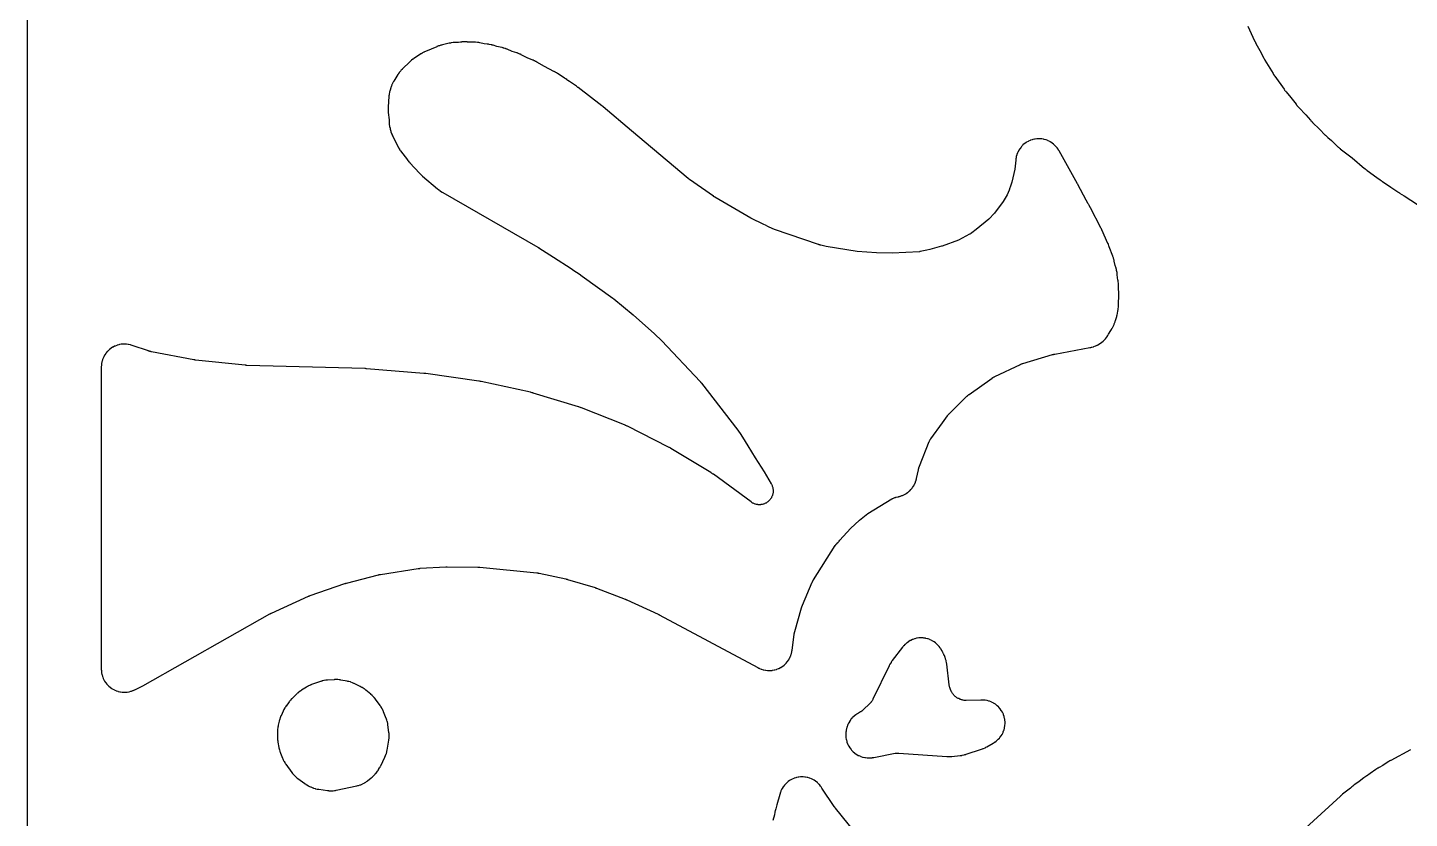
# Model space of a CAD drawing. Header units: millimetres. Extents: x 0 to 300, y 0 to 300.
# Drawn here: x -0.1 to 150, y 145.3 to 231.2 of the extents above; entities that cross this region are included whole.
import ezdxf

# ---------------------------------------------------------------- set-up
doc = ezdxf.new("R2010")
doc.units = ezdxf.units.MM
doc.layers.add('CUT', color=7, linetype='CONTINUOUS')

msp = doc.modelspace()

# ---------------------------------------------------------------- linework, layer by layer
at = {"layer": 'CUT'}
for points in [[(-0.0625, 1.4375), (-0.0625, 298.5625), (-0.0625, 299.4478), (-0.0589, 299.5212), (-0.0503, 299.5794), (-0.036, 299.6365), (-0.0162, 299.6918), (0.009, 299.745), (0.0392, 299.7954), (0.0743, 299.8427), (0.1137, 299.8863), (0.1573, 299.9257), (0.2046, 299.9608), (0.255, 299.991), (0.3082, 300.0162), (0.3635, 300.036), (0.4206, 300.0503), (0.4788, 300.0589), (0.5522, 300.0625), (1.4375, 300.0625), (2.5582, 300.0625), (140.0684, 300.0625), (193.3882, 300.0625)], [(132.467, 231.3681), (133.1859, 229.7903), (133.1917, 229.7781), (133.2298, 229.6991), (133.2358, 229.6871), (133.2859, 229.589), (133.2922, 229.5771), (133.3338, 229.4999), (133.3404, 229.4882), (133.772, 228.7299), (134.1449, 227.9726), (134.151, 227.9605), (134.1916, 227.8826), (134.198, 227.8707), (134.2511, 227.7739), (134.2578, 227.7622), (134.3019, 227.6861), (134.3088, 227.6745), (135.1945, 226.2223), (135.2025, 226.2097), (135.2551, 226.128), (135.2634, 226.1155), (135.2902, 226.0762), (135.3172, 226.0337), (135.3254, 226.0212), (135.3794, 225.9409), (135.3879, 225.9286), (136.3862, 224.5207), (136.3944, 224.5094), (136.4486, 224.4365), (136.4571, 224.4254), (136.5273, 224.3356), (136.536, 224.3247), (136.5936, 224.2545), (136.6025, 224.2438), (137.1397, 223.6188), (137.7021, 222.8749), (137.7128, 222.8611), (137.7839, 222.7726), (137.7951, 222.7591), (137.8875, 222.6507), (137.899, 222.6375), (137.9751, 222.5533), (137.987, 222.5405), (138.758, 221.7355), (139.2459, 221.1678), (139.2553, 221.1571), (139.317, 221.0887), (139.3266, 221.0783), (139.406, 220.9942), (139.4159, 220.9841), (139.4807, 220.9186), (139.4908, 220.9087), (140.2512, 220.1767), (140.8672, 219.5336), (140.8782, 219.5223), (140.951, 219.4503), (140.9623, 219.4393), (141.056, 219.3512), (141.0677, 219.3406), (141.1441, 219.2724), (141.156, 219.2621), (141.5268, 218.9486), (142.1957, 218.3047), (142.2071, 218.294), (142.2821, 218.2254), (142.2938, 218.215), (142.3902, 218.1315), (142.4021, 218.1214), (142.4806, 218.0569), (142.4928, 218.0471), (143.7806, 217.0432), (145.1422, 215.892), (145.153, 215.8832), (145.2232, 215.8265), (145.2341, 215.8179), (145.3239, 215.7488), (145.335, 215.7405), (145.4078, 215.6872), (145.4191, 215.6791), (146.4806, 214.9384), (146.8426, 214.6562), (146.8514, 214.6494), (146.9135, 214.6029), (146.9231, 214.5958), (147.0015, 214.5394), (147.0111, 214.5326), (147.074, 214.4892), (147.0844, 214.4822), (148.0007, 213.8776), (148.7305, 213.3683), (148.738, 213.3632), (148.7907, 213.3276), (148.7989, 213.3222), (148.8652, 213.279), (148.8733, 213.2738), (148.9263, 213.2404), (148.935, 213.235), (149.4177, 212.9427), (150.8811, 211.9771)], [(150.1386, 152.7079), (147.9792, 151.5702), (147.9675, 151.5639), (147.892, 151.522), (147.8805, 151.5154), (147.787, 151.4607), (147.7756, 151.4539), (147.7021, 151.4087), (147.6908, 151.4016), (147.1196, 151.0327), (146.7115, 150.8066), (146.6965, 150.798), (146.6, 150.7409), (146.5852, 150.7319), (146.4662, 150.6566), (146.4517, 150.6472), (146.3586, 150.5846), (146.3444, 150.5747), (145.7288, 150.1344), (145.3277, 149.8753), (145.3171, 149.8683), (145.2481, 149.8216), (145.2376, 149.8143), (145.1523, 149.7539), (145.1419, 149.7464), (145.075, 149.6969), (145.0648, 149.6891), (144.5598, 149.2981), (144.0777, 148.9532), (144.0641, 148.9432), (143.9769, 148.877), (143.9636, 148.8667), (143.8565, 148.7806), (143.8435, 148.7698), (143.7601, 148.6989), (143.7475, 148.6878), (143.6003, 148.5552), (142.7543, 147.9002), (142.7446, 147.8925), (142.682, 147.8419), (142.6724, 147.834), (142.5951, 147.7688), (142.5857, 147.7608), (142.5252, 147.7076), (142.516, 147.6994), (137.4992, 143.1052)], [(89.8224, 143.7265), (87.6666, 146.3883), (87.6601, 146.3965), (87.6449, 146.4157), (87.6385, 146.4239), (87.6308, 146.4339), (87.6245, 146.4422), (87.6098, 146.4616), (87.6036, 146.4699), (87.6031, 146.4707), (87.6007, 146.474), (87.5866, 146.4936), (87.5806, 146.5021), (87.5734, 146.5124), (87.5675, 146.5209), (87.5539, 146.5409), (87.5481, 146.5494), (86.209, 148.5588), (86.17, 148.6175), (86.1615, 148.6298), (86.1056, 148.7093), (86.0968, 148.7215), (86.0621, 148.7684), (86.0437, 148.792), (85.922, 148.9401), (85.8818, 148.9844), (85.7478, 149.1179), (85.7034, 149.1579), (85.5568, 149.2774), (85.5086, 149.3128), (85.3509, 149.4171), (85.2994, 149.4475), (85.132, 149.5356), (85.0778, 149.5608), (84.9025, 149.6317), (84.846, 149.6513), (84.6645, 149.7045), (84.6064, 149.7184), (84.4205, 149.7532), (84.3612, 149.7613), (84.1728, 149.7774), (84.1131, 149.7795), (83.924, 149.7768), (83.8643, 149.773), (83.6764, 149.7515), (83.6174, 149.7417), (83.4326, 149.7016), (83.3749, 149.686), (83.195, 149.6277), (83.1391, 149.6064), (82.9659, 149.5305), (82.9124, 149.5037), (82.7477, 149.4109), (82.6971, 149.379), (82.5424, 149.2703), (82.4953, 149.2335), (82.3522, 149.1099), (82.3089, 149.0686), (82.1788, 148.9313), (82.1399, 148.8859), (82.0241, 148.7364), (81.9899, 148.6873), (81.8896, 148.527), (81.8604, 148.4748), (81.7766, 148.3053), (81.7528, 148.2505), (81.6853, 148.071), (81.6755, 148.0428), (81.6577, 147.9871), (81.6533, 147.9728), (81.626, 147.8795), (81.6219, 147.8651), (81.3212, 146.7342), (81.1899, 146.3148), (81.1857, 146.3006), (81.1593, 146.2084), (81.1554, 146.1942), (81.1252, 146.0777), (81.1217, 146.0633), (81.0998, 145.9699), (81.0967, 145.9555), (81.0345, 145.6562), (80.873, 145.0492)]]:
    msp.add_lwpolyline(points, dxfattribs=at)
for points in [[(7.9452, 161.3355), (7.9629, 161.152), (7.9711, 161.095), (8.0058, 160.9165), (8.0194, 160.8606), (8.071, 160.6862), (8.09, 160.6319), (8.1581, 160.4633), (8.1821, 160.411), (8.266, 160.2496), (8.295, 160.1999), (8.394, 160.0474), (8.4276, 160.0007), (8.5407, 159.8583), (8.5786, 159.815), (8.7049, 159.6841), (8.7467, 159.6446), (8.8849, 159.5264), (8.9304, 159.4912), (9.0793, 159.3867), (9.1279, 159.356), (9.2861, 159.2663), (9.3375, 159.2403), (9.5036, 159.1662), (9.5571, 159.1453), (9.7296, 159.0874), (9.7849, 159.0717), (9.9621, 159.0306), (10.0187, 159.0203), (10.199, 158.9963), (10.2563, 158.9915), (10.438, 158.9849), (10.4956, 158.9856), (10.6771, 158.9964), (10.7343, 159.0026), (10.914, 159.0308), (10.9703, 159.0424), (11.1465, 159.0877), (11.2014, 159.1047), (11.3748, 159.1675), (11.4016, 159.1779), (11.4535, 159.1995), (11.4667, 159.2052), (11.5521, 159.2433), (11.5651, 159.2493), (12.2136, 159.5573), (12.2228, 159.5617), (12.2861, 159.5931), (12.2958, 159.598), (12.374, 159.6386), (12.3835, 159.6436), (12.4447, 159.6767), (12.4547, 159.6823), (26.2396, 167.4887), (26.248, 167.4935), (26.2679, 167.5045), (26.2765, 167.5091), (26.2869, 167.5148), (26.2955, 167.5193), (26.3156, 167.5299), (26.3243, 167.5343), (26.3343, 167.5395), (26.343, 167.5438), (26.3634, 167.5539), (26.3721, 167.5582), (26.3828, 167.5634), (26.3916, 167.5676), (26.4122, 167.5773), (26.421, 167.5814), (30.4272, 169.4126), (30.437, 169.417), (30.4601, 169.4273), (30.4701, 169.4316), (30.4822, 169.4368), (30.4922, 169.441), (30.5156, 169.4507), (30.5256, 169.4547), (30.5372, 169.4594), (30.5472, 169.4633), (30.5708, 169.4724), (30.5809, 169.4763), (30.5933, 169.4809), (30.6035, 169.4846), (30.6273, 169.4932), (30.6375, 169.4967), (34.39, 170.7924), (34.3968, 170.7948), (34.4127, 170.8001), (34.4195, 170.8024), (34.4358, 170.8077), (34.4442, 170.8104), (34.4639, 170.8167), (34.4723, 170.8193), (34.482, 170.8223), (34.4905, 170.8248), (34.5103, 170.8307), (34.5189, 170.8331), (34.5232, 170.8344), (34.5333, 170.8372), (34.5569, 170.8436), (34.567, 170.8463), (38.039, 171.7474), (38.05, 171.7502), (38.0757, 171.7565), (38.0867, 171.7592), (38.1, 171.7623), (38.111, 171.7647), (38.1366, 171.7704), (38.1476, 171.7727), (38.1603, 171.7754), (38.1714, 171.7776), (38.1972, 171.7826), (38.2083, 171.7846), (38.2219, 171.7871), (38.233, 171.789), (38.2589, 171.7934), (38.2701, 171.7952), (42.3438, 172.4259), (42.3546, 172.4275), (42.3799, 172.4311), (42.3908, 172.4326), (42.404, 172.4343), (42.4149, 172.4356), (42.4403, 172.4386), (42.4512, 172.4398), (42.4637, 172.4411), (42.4746, 172.4422), (42.5001, 172.4446), (42.511, 172.4455), (42.5243, 172.4466), (42.5353, 172.4474), (42.5608, 172.4492), (42.5717, 172.4499), (45.3615, 172.6069), (45.3673, 172.6072), (45.381, 172.6078), (45.3869, 172.6081), (45.401, 172.6087), (45.4082, 172.609), (45.425, 172.6096), (45.4322, 172.6098), (45.4406, 172.6101), (45.4478, 172.6102), (45.4647, 172.6105), (45.472, 172.6106), (45.4757, 172.6107), (45.4842, 172.6107), (45.5042, 172.6108), (45.5128, 172.6107), (48.8301, 172.5841), (48.8403, 172.584), (48.8642, 172.5835), (48.8745, 172.5833), (48.8868, 172.5829), (48.897, 172.5825), (48.9207, 172.5815), (48.9309, 172.581), (48.9427, 172.5804), (48.9529, 172.5798), (48.9766, 172.5783), (48.9868, 172.5775), (48.9992, 172.5766), (49.0094, 172.5758), (49.0331, 172.5737), (49.0433, 172.5727), (55.2381, 171.9587), (55.2508, 171.9574), (55.2806, 171.954), (55.2934, 171.9525), (55.3089, 171.9505), (55.3216, 171.9487), (55.3513, 171.9445), (55.364, 171.9426), (55.3786, 171.9403), (55.3912, 171.9382), (55.4207, 171.9332), (55.4334, 171.9309), (55.4488, 171.928), (55.4614, 171.9256), (55.4908, 171.9197), (55.5033, 171.917), (58.3979, 171.2912), (58.405, 171.2897), (58.4216, 171.2859), (58.4287, 171.2843), (58.4457, 171.2804), (58.4544, 171.2783), (58.4746, 171.2733), (58.4833, 171.2712), (58.4933, 171.2686), (58.502, 171.2664), (58.5223, 171.261), (58.5309, 171.2587), (58.5354, 171.2575), (58.5456, 171.2546), (58.5693, 171.2477), (58.5795, 171.2447), (61.5567, 170.3483), (61.563, 170.3463), (61.5778, 170.3418), (61.5841, 170.3398), (61.599, 170.3351), (61.6067, 170.3326), (61.6246, 170.3267), (61.6323, 170.3242), (61.6411, 170.3212), (61.6488, 170.3186), (61.6667, 170.3124), (61.6744, 170.3097), (61.6783, 170.3083), (61.6873, 170.305), (61.7083, 170.2972), (61.7172, 170.2939), (64.8488, 169.099), (64.8546, 169.0967), (64.8681, 169.0915), (64.8738, 169.0892), (64.8874, 169.0838), (64.8945, 169.081), (64.9109, 169.0743), (64.9179, 169.0714), (64.9259, 169.0681), (64.9329, 169.0651), (64.9492, 169.0582), (64.9562, 169.0551), (64.9598, 169.0536), (64.968, 169.05), (64.9871, 169.0414), (64.9953, 169.0376), (68.416, 167.4607), (68.421, 167.4583), (68.4327, 167.4529), (68.4376, 167.4505), (68.4494, 167.4449), (68.4555, 167.442), (68.4697, 167.4351), (68.4757, 167.4322), (68.4827, 167.4287), (68.4888, 167.4257), (68.5029, 167.4186), (68.5081, 167.4159), (68.5194, 167.4101), (68.5356, 167.4016), (68.5427, 167.3978), (79.239, 161.6642), (79.2518, 161.6576), (79.3357, 161.6151), (79.3487, 161.6088), (79.3998, 161.5845), (79.4262, 161.5727), (79.5974, 161.5012), (79.6519, 161.4815), (79.8267, 161.4276), (79.8828, 161.4132), (80.0621, 161.3764), (80.1193, 161.3675), (80.3012, 161.3481), (80.359, 161.3448), (80.542, 161.3431), (80.5999, 161.3453), (80.7822, 161.3612), (80.8395, 161.369), (81.0195, 161.4024), (81.0758, 161.4157), (81.2517, 161.4663), (81.3065, 161.4849), (81.4766, 161.5522), (81.5294, 161.5761), (81.6923, 161.6594), (81.7425, 161.6882), (81.8966, 161.7869), (81.9438, 161.8205), (82.0877, 161.9335), (82.1314, 161.9714), (82.2637, 162.0979), (82.3036, 162.1398), (82.4231, 162.2784), (82.4588, 162.324), (82.5644, 162.4734), (82.5955, 162.5223), (82.6862, 162.6812), (82.7125, 162.7328), (82.7875, 162.8997), (82.8086, 162.9536), (82.8672, 163.127), (82.883, 163.1826), (82.9252, 163.3633), (82.9311, 163.3917), (82.9412, 163.4473), (82.9437, 163.4615), (82.9584, 163.5545), (82.9605, 163.5688), (83.1841, 165.244), (83.1864, 165.26), (83.192, 165.2974), (83.1946, 165.3134), (83.1979, 165.3329), (83.2008, 165.3488), (83.2078, 165.386), (83.211, 165.4019), (83.2148, 165.4201), (83.2182, 165.4359), (83.2265, 165.4728), (83.2303, 165.4886), (83.235, 165.5078), (83.239, 165.5235), (83.2487, 165.56), (83.253, 165.5756), (83.9848, 168.1518), (83.9887, 168.1653), (83.9982, 168.1967), (84.0023, 168.2102), (84.0075, 168.2265), (84.0119, 168.2399), (84.0223, 168.271), (84.0269, 168.2843), (84.0323, 168.2995), (84.0371, 168.3127), (84.0485, 168.3435), (84.0535, 168.3567), (84.0597, 168.3726), (84.0649, 168.3857), (84.0772, 168.4161), (84.0826, 168.4291), (85.147, 170.9341), (85.1507, 170.9425), (85.1564, 170.9556), (85.1661, 170.9771), (85.1796, 171.0058), (85.1919, 171.0311), (85.202, 171.051), (85.2078, 171.0623), (85.21, 171.0665), (85.2233, 171.0908), (85.2535, 171.1443), (85.2723, 171.176), (85.2788, 171.1865), (85.2837, 171.1943), (87.6441, 174.9133), (87.6494, 174.9215), (87.6576, 174.9342), (87.6716, 174.9549), (87.6906, 174.9826), (87.708, 175.0068), (87.722, 175.0258), (87.7302, 175.0366), (87.7332, 175.0406), (87.7348, 175.0426), (87.7591, 175.0635), (87.8028, 175.1049), (87.9359, 175.2445), (87.9561, 175.2668), (87.9944, 175.3113), (88.0041, 175.3228), (88.0661, 175.3984), (88.0755, 175.4102), (88.1632, 175.5228), (89.2967, 176.7666), (90.2896, 177.694), (91.189, 178.4219), (93.7897, 179.9869), (93.8, 179.9929), (93.8139, 180.001), (93.8556, 180.024), (93.9054, 180.0496), (93.9805, 180.084), (94.0546, 180.1139), (94.1333, 180.1415), (94.1886, 180.1581), (94.2354, 180.1707), (94.2507, 180.1745), (94.2623, 180.1772), (94.5205, 180.236), (94.5343, 180.2393), (94.6237, 180.2619), (94.6374, 180.2656), (94.6908, 180.2804), (94.7179, 180.2886), (94.8906, 180.3456), (94.9436, 180.3659), (95.1078, 180.4379), (95.1586, 180.4631), (95.3153, 180.5502), (95.3635, 180.5801), (95.5113, 180.6817), (95.5565, 180.716), (95.694, 180.8311), (95.7357, 180.8695), (95.8618, 180.9971), (95.8997, 181.0393), (96.0131, 181.1781), (96.0469, 181.2237), (96.1467, 181.3727), (96.176, 181.4213), (96.2613, 181.579), (96.2859, 181.6301), (96.3559, 181.7952), (96.3756, 181.8484), (96.4305, 182.0217), (96.4384, 182.049), (96.4526, 182.1025), (96.4561, 182.1163), (96.4776, 182.2059), (96.4807, 182.2197), (96.4816, 182.2239), (96.6834, 183.1612), (96.6834, 183.1613), (96.7058, 183.2652), (96.7079, 183.2744), (96.7111, 183.2886), (96.7167, 183.312), (96.7247, 183.3433), (96.7322, 183.3709), (96.7385, 183.3928), (96.7422, 183.4053), (96.7436, 183.4099), (96.7522, 183.4367), (96.7723, 183.4961), (96.7851, 183.5314), (96.7897, 183.5432), (96.7931, 183.5519), (97.8543, 186.2166), (97.8578, 186.2252), (97.8633, 186.2386), (97.8727, 186.2606), (97.8856, 186.2899), (97.8975, 186.3158), (97.8993, 186.3194), (97.9222, 186.3639), (97.9437, 186.4031), (97.9686, 186.4449), (97.9934, 186.4833), (98.0147, 186.5148), (98.0218, 186.5248), (98.0272, 186.5324), (99.28, 188.2659), (99.837, 189.0336), (99.8425, 189.041), (99.851, 189.0525), (99.8654, 189.0714), (99.885, 189.0964), (99.9027, 189.1183), (99.9171, 189.1355), (99.9238, 189.1435), (99.9336, 189.1546), (99.9758, 189.2007), (100.0016, 189.2279), (100.0106, 189.2369), (100.0172, 189.2435), (101.955, 191.1542), (101.9602, 191.1593), (101.9724, 191.1711), (101.9746, 191.1732), (101.9988, 191.1956), (102.0479, 191.2396), (102.065, 191.2545), (102.0895, 191.2742), (102.1554, 191.3253), (102.1841, 191.3466), (104.6868, 193.1307), (104.6951, 193.1365), (104.708, 193.1455), (104.7293, 193.1599), (104.7579, 193.1786), (104.7838, 193.1949), (104.8046, 193.2075), (104.8165, 193.2146), (104.821, 193.2172), (104.8472, 193.232), (104.906, 193.2639), (104.9301, 193.2762), (104.9554, 193.2887), (104.9697, 193.2957), (107.7661, 194.6154), (107.7725, 194.6184), (107.7873, 194.6252), (107.79, 194.6265), (107.8191, 194.6392), (107.8777, 194.6636), (107.8979, 194.6717), (107.9264, 194.6819), (108.0024, 194.7076), (108.0352, 194.718), (111.2551, 195.6714), (111.2664, 195.6746), (111.293, 195.6821), (111.3045, 195.6853), (111.3182, 195.6889), (111.3296, 195.6919), (111.3562, 195.6987), (111.3676, 195.7015), (111.3808, 195.7046), (111.3923, 195.7073), (111.4191, 195.7134), (111.4306, 195.7159), (111.4447, 195.7189), (111.4563, 195.7213), (111.4832, 195.7266), (111.4948, 195.7288), (115.2948, 196.4321), (115.3096, 196.435), (115.4054, 196.4552), (115.4201, 196.4585), (115.4773, 196.4721), (115.5065, 196.4798), (115.6919, 196.5338), (115.7488, 196.5535), (115.9278, 196.6259), (115.9555, 196.6378), (116.0088, 196.6626), (116.0224, 196.6691), (116.0906, 196.7028), (116.1132, 196.7123), (116.1687, 196.7391), (116.3395, 196.8327), (116.3919, 196.865), (116.5522, 196.9756), (116.6011, 197.0131), (116.7492, 197.1395), (116.7939, 197.1819), (116.9302, 197.3248), (116.9508, 197.3476), (116.99, 197.3933), (116.9999, 197.4051), (117.0632, 197.4826), (117.0728, 197.4947), (117.0758, 197.4985), (117.0822, 197.5069), (117.1262, 197.5659), (117.1327, 197.5748), (117.1609, 197.614), (117.1741, 197.6332), (117.2541, 197.7541), (117.2661, 197.773), (117.2862, 197.8062), (117.2916, 197.8153), (117.3284, 197.8781), (117.3343, 197.8884), (117.5703, 198.3107), (117.6433, 198.4197), (117.6509, 198.4313), (117.699, 198.5067), (117.7062, 198.5184), (117.7341, 198.5644), (117.7478, 198.5882), (117.8322, 198.7432), (117.8563, 198.7927), (117.9261, 198.9547), (117.9304, 198.9653), (117.9374, 198.9793), (117.9496, 199.0054), (118.0238, 199.1746), (118.0444, 199.2285), (118.102, 199.404), (118.1104, 199.4316), (118.1254, 199.4859), (118.129, 199.4998), (118.1518, 199.5908), (118.1551, 199.6048), (118.1763, 199.6991), (118.2179, 199.8268), (118.2216, 199.8385), (118.2449, 199.9152), (118.2484, 199.927), (118.2614, 199.9734), (118.2676, 199.9973), (118.3041, 200.151), (118.3135, 200.1994), (118.3372, 200.3557), (118.3404, 200.3801), (118.3457, 200.428), (118.3469, 200.4403), (118.3507, 200.4819), (118.3624, 200.5419), (118.3654, 200.5583), (118.3761, 200.6224), (118.3807, 200.6555), (118.4044, 200.8708), (118.4072, 200.904), (118.4107, 200.969), (118.4114, 200.9857), (118.4143, 201.094), (118.4145, 201.1107), (118.4141, 201.391), (118.4511, 201.9292), (118.4518, 201.94), (118.4556, 202.0152), (118.4561, 202.0264), (118.4576, 202.0757), (118.4579, 202.0995), (118.4568, 202.2478), (118.4562, 202.2706), (118.4544, 202.3103), (118.4538, 202.3211), (118.4491, 202.3953), (118.4482, 202.4074), (118.4123, 202.8341), (118.4118, 203.2097), (118.4116, 203.2241), (118.4093, 203.3177), (118.4087, 203.3321), (118.4059, 203.3883), (118.4038, 203.417), (118.3857, 203.6032), (118.3822, 203.6318), (118.374, 203.6875), (118.3718, 203.7017), (118.356, 203.794), (118.3534, 203.8081), (118.3131, 204.014), (118.2831, 204.3709), (118.2815, 204.3875), (118.2694, 204.4949), (118.2673, 204.5114), (118.2583, 204.5757), (118.2528, 204.6085), (118.211, 204.8205), (118.2036, 204.853), (118.1875, 204.9158), (118.1832, 204.9319), (118.1535, 205.0359), (118.1487, 205.0518), (118.0466, 205.3754), (117.9561, 205.8376), (117.9535, 205.8503), (117.9355, 205.9328), (117.9326, 205.9455), (117.9207, 205.9948), (117.914, 206.0199), (117.8674, 206.1822), (117.8597, 206.207), (117.8435, 206.2552), (117.8393, 206.2674), (117.8107, 206.3469), (117.8062, 206.3591), (117.4071, 207.3984), (117.378, 207.4824), (117.3722, 207.4984), (117.323, 207.6282), (117.3167, 207.644), (117.2746, 207.7462), (117.2679, 207.7619), (116.6161, 209.2246), (116.6121, 209.2335), (116.5834, 209.295), (116.579, 209.3045), (116.5419, 209.3805), (116.5374, 209.3897), (116.5071, 209.4493), (116.502, 209.4591), (115.3536, 211.6211), (115.2194, 211.8933), (115.216, 211.8999), (115.1927, 211.9458), (115.189, 211.9528), (115.1592, 212.0097), (115.1555, 212.0165), (115.1313, 212.0611), (115.1273, 212.0684), (114.912, 212.4526), (114.0094, 214.1519), (114.0078, 214.1548), (113.997, 214.175), (113.9953, 214.1781), (113.9817, 214.2031), (113.98, 214.2061), (113.9691, 214.2258), (113.9673, 214.2291), (111.9589, 217.8066), (111.9515, 217.8194), (111.9023, 217.9021), (111.8946, 217.9148), (111.8638, 217.9638), (111.8474, 217.9884), (111.7387, 218.144), (111.7024, 218.1908), (111.5805, 218.3329), (111.5397, 218.3759), (111.4044, 218.5053), (111.3596, 218.544), (111.2122, 218.6595), (111.1639, 218.6936), (111.0058, 218.7939), (110.9543, 218.8232), (110.7871, 218.9074), (110.7329, 218.9314), (110.5583, 218.9988), (110.502, 219.0173), (110.3215, 219.0672), (110.2637, 219.0801), (110.0792, 219.1119), (110.0204, 219.119), (109.8337, 219.1324), (109.7745, 219.1338), (109.5873, 219.1287), (109.5283, 219.1242), (109.3425, 219.1007), (109.2842, 219.0904), (109.1017, 219.0488), (109.0447, 219.0328), (108.8672, 218.9733), (108.812, 218.9517), (108.6412, 218.8751), (108.5884, 218.8482), (108.426, 218.7551), (108.3762, 218.7231), (108.2237, 218.6144), (108.1772, 218.5777), (108.0363, 218.4545), (107.9936, 218.4134), (107.8655, 218.2769), (107.8271, 218.2318), (107.7131, 218.0833), (107.6793, 218.0346), (107.5805, 217.8756), (107.5517, 217.8239), (107.469, 217.6559), (107.4455, 217.6016), (107.3797, 217.4263), (107.3616, 217.3699), (107.3135, 217.1889), (107.3011, 217.131), (107.2841, 217.027), (107.2781, 216.9988), (107.2728, 216.9703), (107.2637, 216.9143), (107.2615, 216.8999), (107.2486, 216.8064), (107.2468, 216.792), (107.1376, 215.8288), (106.8163, 214.4222), (106.6766, 213.9741), (106.6432, 213.8668), (106.6182, 213.7868), (106.5409, 213.5387), (106.303, 213.0286), (105.8817, 212.3259), (104.9603, 211.0629), (104.3351, 210.3756), (102.9525, 209.2554), (102.471, 208.9004), (102.4653, 208.8962), (102.4519, 208.8866), (102.4494, 208.8848), (102.4231, 208.8665), (102.3697, 208.8309), (102.3512, 208.819), (102.3249, 208.8033), (102.2546, 208.763), (102.224, 208.7464), (101.0235, 208.1207), (99.252, 207.4704), (99.1988, 207.456), (98.1684, 207.176), (97.9268, 207.1103), (97.6127, 207.025), (96.8881, 206.8733), (96.8725, 206.8701), (96.8361, 206.8632), (96.8204, 206.8603), (96.8013, 206.857), (96.7857, 206.8545), (93.8185, 206.7074), (92.1426, 206.7338), (90.0305, 206.8888), (86.6777, 207.4408), (86.0985, 207.5645), (86.0855, 207.5673), (86.0554, 207.5742), (86.0425, 207.5773), (86.0267, 207.5811), (86.0139, 207.5844), (85.9839, 207.5922), (85.9711, 207.5956), (85.9564, 207.5997), (85.9436, 207.6033), (85.9139, 207.612), (85.9012, 207.6158), (85.8857, 207.6206), (85.8731, 207.6246), (85.8436, 207.6341), (85.831, 207.6383), (81.059, 209.2638), (80.4688, 209.5308), (80.3425, 209.5928), (80.0554, 209.7338), (79.8885, 209.8157), (78.4741, 210.5101), (74.5797, 212.776), (74.5713, 212.7809), (74.5518, 212.7925), (74.5435, 212.7976), (74.5333, 212.8037), (74.5251, 212.8089), (74.5058, 212.8209), (74.4976, 212.8261), (74.4882, 212.8322), (74.48, 212.8374), (74.4611, 212.8499), (74.453, 212.8553), (74.4431, 212.8619), (74.4351, 212.8674), (74.4164, 212.8802), (74.4084, 212.8858), (71.8332, 214.6987), (71.8251, 214.7044), (71.8065, 214.7178), (71.7986, 214.7236), (71.7889, 214.7308), (71.781, 214.7366), (71.7627, 214.7504), (71.7549, 214.7564), (71.7459, 214.7633), (71.7382, 214.7694), (71.7202, 214.7836), (71.7125, 214.7897), (71.7031, 214.7973), (71.6955, 214.8035), (71.6778, 214.8181), (71.6703, 214.8244), (65.5321, 220.0029), (62.4526, 222.601), (62.4316, 222.6187), (62.4266, 222.6229), (62.3917, 222.6517), (62.3863, 222.6561), (62.3424, 222.6915), (62.337, 222.6957), (62.302, 222.7233), (62.2963, 222.7278), (59.7154, 224.7092), (59.7088, 224.7142), (59.6624, 224.7488), (59.6552, 224.7541), (59.5968, 224.7963), (59.5897, 224.8014), (59.5431, 224.8341), (59.5354, 224.8394), (58.7843, 225.3487), (58.6194, 225.4719), (58.6054, 225.482), (58.5135, 225.5466), (58.4993, 225.5563), (58.3817, 225.6339), (58.3672, 225.6433), (58.2718, 225.7024), (58.257, 225.7113), (58.206, 225.7409), (57.4991, 226.2203), (57.4835, 226.2305), (57.381, 226.2955), (57.3651, 226.3052), (57.234, 226.3827), (57.2178, 226.3919), (57.1114, 226.4504), (57.0949, 226.4591), (56.0723, 226.9803), (55.25, 227.458), (55.2334, 227.4673), (55.1246, 227.526), (55.1077, 227.5347), (54.9688, 227.604), (54.9517, 227.6122), (54.8393, 227.6639), (54.8219, 227.6716), (54.2068, 227.9312), (53.5491, 228.2664), (53.5382, 228.2718), (53.467, 228.3063), (53.456, 228.3115), (53.4127, 228.3314), (53.3904, 228.3411), (53.244, 228.4013), (53.2213, 228.4101), (53.1766, 228.4264), (53.1651, 228.4305), (53.0902, 228.4561), (53.0786, 228.4599), (52.5675, 228.6231), (52.0053, 228.8604), (51.9924, 228.8656), (51.9086, 228.8987), (51.8956, 228.9037), (51.8447, 228.9224), (51.8185, 228.9314), (51.6467, 228.9859), (51.62, 228.9936), (51.5677, 229.0076), (51.5542, 229.011), (51.4666, 229.0322), (51.4531, 229.0354), (50.8959, 229.1567), (50.4868, 229.2873), (50.4721, 229.2917), (50.3766, 229.3196), (50.3619, 229.3236), (50.3041, 229.3389), (50.2743, 229.3459), (50.0797, 229.3868), (50.0496, 229.3923), (49.9906, 229.4016), (49.9754, 229.4038), (49.8768, 229.4167), (49.8616, 229.4185), (49.5356, 229.4528), (49.0611, 229.5562), (49.0439, 229.5596), (48.9317, 229.5807), (48.9144, 229.5836), (48.8467, 229.5943), (48.8118, 229.5987), (48.5847, 229.6209), (48.5497, 229.6232), (48.4812, 229.6259), (48.4637, 229.6263), (48.3495, 229.6274), (48.332, 229.6273), (47.9506, 229.6197), (47.7023, 229.6459), (47.6894, 229.6471), (47.6055, 229.6541), (47.5926, 229.655), (47.5421, 229.6582), (47.5162, 229.6592), (47.3502, 229.6623), (47.2984, 229.661), (47.1328, 229.6498), (47.107, 229.6474), (47.0567, 229.6418), (47.0438, 229.6403), (46.9604, 229.6291), (46.9476, 229.6273), (46.7447, 229.5958), (46.3648, 229.5882), (46.3495, 229.5877), (46.2505, 229.5832), (46.2352, 229.5824), (46.1758, 229.5781), (46.1454, 229.5752), (45.9487, 229.5512), (45.9185, 229.5467), (45.8599, 229.5365), (45.8449, 229.5337), (45.7476, 229.5142), (45.7327, 229.511), (44.9975, 229.3441), (44.9849, 229.341), (44.903, 229.3206), (44.8904, 229.3173), (44.8414, 229.3039), (44.8165, 229.2965), (44.6558, 229.245), (44.6312, 229.2366), (44.5836, 229.219), (44.5714, 229.2144), (44.4929, 229.1835), (44.4808, 229.1786), (44.3968, 229.1434), (44.3915, 229.1414), (44.3746, 229.1346), (43.1458, 228.6197), (43.1335, 228.6144), (43.0535, 228.5787), (43.0413, 228.5731), (42.9937, 228.5506), (42.9696, 228.5386), (42.815, 228.4567), (42.7915, 228.4436), (42.7461, 228.417), (42.7346, 228.41), (42.6601, 228.364), (42.6487, 228.3567), (42.6485, 228.3566), (41.9515, 227.9035), (41.9391, 227.8952), (41.8591, 227.8404), (41.8469, 227.8318), (41.7997, 227.7977), (41.776, 227.7796), (41.6248, 227.6584), (41.602, 227.6392), (41.5585, 227.6005), (41.5474, 227.5905), (41.4765, 227.5244), (41.4657, 227.5141), (40.6133, 226.6787), (40.6009, 226.6662), (40.5217, 226.5839), (40.5097, 226.5711), (40.4637, 226.5203), (40.4408, 226.4936), (40.2976, 226.316), (40.2764, 226.288), (40.2366, 226.2322), (40.2266, 226.2177), (40.163, 226.1229), (40.1534, 226.1081), (39.6963, 225.3809), (39.6893, 225.3696), (39.6451, 225.2957), (39.6384, 225.2843), (39.6128, 225.2392), (39.6002, 225.2159), (39.5229, 225.0646), (39.5008, 225.0164), (39.4371, 224.8589), (39.4277, 224.8341), (39.4104, 224.7853), (39.4061, 224.7728), (39.3792, 224.691), (39.3752, 224.6783), (39.2982, 224.4259), (39.2935, 224.4098), (39.2646, 224.3047), (39.2604, 224.2884), (39.2448, 224.2249), (39.2377, 224.1921), (39.1978, 223.9778), (39.1926, 223.9447), (39.1842, 223.8798), (39.1823, 223.8631), (39.1714, 223.7546), (39.1699, 223.7379), (39.0863, 222.5854), (39.0855, 222.5714), (39.081, 222.4801), (39.0805, 222.466), (39.0791, 222.4111), (39.079, 222.3829), (39.0829, 222.2002), (39.0842, 222.1721), (39.0879, 222.1173), (39.089, 222.1033), (39.0974, 222.0123), (39.0989, 221.9983), (39.1928, 221.1858), (39.2027, 220.9038), (39.2033, 220.8892), (39.209, 220.7944), (39.21, 220.7798), (39.2148, 220.7229), (39.2179, 220.6939), (39.2426, 220.5082), (39.2532, 220.4507), (39.2952, 220.2708), (39.3113, 220.2146), (39.3156, 220.2021), (39.3202, 220.179), (39.3702, 219.9652), (39.3896, 219.8994), (39.4636, 219.6927), (39.4761, 219.6607), (39.5021, 219.5991), (39.5091, 219.5835), (39.5555, 219.4822), (39.5628, 219.4667), (40.1258, 218.3247), (40.1322, 218.312), (40.1751, 218.23), (40.1819, 218.2174), (40.2088, 218.1687), (40.2232, 218.1441), (40.3204, 217.9867), (40.336, 217.9628), (40.3674, 217.9169), (40.3756, 217.9052), (40.4297, 217.8301), (40.4382, 217.8186), (41.1839, 216.8336), (41.1929, 216.822), (41.2525, 216.7472), (41.2618, 216.7358), (41.2687, 216.7275), (41.2691, 216.7271), (41.2784, 216.7157), (41.3555, 216.6236), (41.3651, 216.6125), (41.4284, 216.5407), (41.4383, 216.5298), (42.4927, 215.3905), (42.5055, 215.3772), (42.5896, 215.2917), (42.6027, 215.2788), (42.7116, 215.1748), (42.7251, 215.1623), (42.8143, 215.0822), (42.8282, 215.07), (42.8293, 215.0691), (44.4638, 213.6897), (44.5687, 213.6012), (44.5714, 213.5989), (44.5819, 213.5903), (44.6501, 213.5352), (44.6607, 213.5269), (44.7025, 213.4947), (44.7243, 213.4787), (44.8679, 213.3782), (44.8903, 213.3632), (44.9348, 213.3349), (44.9463, 213.3278), (45.0213, 213.2824), (45.033, 213.2756), (55.3586, 207.3492), (55.3625, 207.3469), (55.3718, 207.3415), (55.3758, 207.3392), (55.3853, 207.3336), (55.3902, 207.3307), (55.4015, 207.324), (55.4063, 207.3211), (55.4119, 207.3177), (55.4168, 207.3147), (55.428, 207.3078), (55.4323, 207.3052), (55.4413, 207.2995), (55.4542, 207.2914), (55.4599, 207.2878), (57.0562, 206.2615), (58.9568, 205.0158), (59.2606, 204.8166), (59.8243, 204.4471), (60.1765, 204.2163), (63.4888, 201.8097), (63.4934, 201.8063), (63.5041, 201.7984), (63.5087, 201.795), (63.5196, 201.7869), (63.5252, 201.7827), (63.5382, 201.7728), (63.5438, 201.7685), (63.5502, 201.7636), (63.5557, 201.7593), (63.5686, 201.7492), (63.5742, 201.7448), (63.5769, 201.7426), (63.5834, 201.7374), (63.5985, 201.7252), (63.6049, 201.7199), (65.6903, 199.9966), (68.0194, 197.942), (68.8268, 197.1632), (72.9761, 192.7364), (72.9833, 192.7285), (73.0001, 192.7102), (73.0073, 192.7023), (73.016, 192.6925), (73.023, 192.6845), (73.0394, 192.6658), (73.0464, 192.6577), (73.0543, 192.6483), (73.0612, 192.6402), (73.0771, 192.621), (73.0839, 192.6128), (73.0921, 192.6027), (73.0988, 192.5944), (73.1143, 192.5748), (73.1208, 192.5664), (77.0692, 187.4599), (77.395, 186.9835), (77.8611, 186.2395), (78.1551, 185.77), (78.9684, 184.4716), (79.9311, 182.9348), (80.6903, 181.6302), (80.7114, 181.5917), (80.7484, 181.5203), (80.785, 181.4405), (80.8067, 181.3863), (80.8353, 181.3033), (80.8516, 181.2472), (80.872, 181.1619), (80.8827, 181.1045), (80.8947, 181.0175), (80.8998, 180.9593), (80.9033, 180.8716), (80.9027, 180.8132), (80.8976, 180.7256), (80.8914, 180.6675), (80.8777, 180.5808), (80.8659, 180.5236), (80.8438, 180.4387), (80.8265, 180.3829), (80.7963, 180.3005), (80.7735, 180.2467), (80.7355, 180.1676), (80.7076, 180.1162), (80.662, 180.0412), (80.6293, 179.9929), (80.5766, 179.9227), (80.5393, 179.8777), (80.48, 179.813), (80.4385, 179.7719), (80.3733, 179.7132), (80.3279, 179.6763), (80.2573, 179.6243), (80.2086, 179.592), (80.1332, 179.5471), (80.0815, 179.5197), (80.0021, 179.4824), (79.9481, 179.4602), (79.8654, 179.4308), (79.8095, 179.4139), (79.7243, 179.3927), (79.667, 179.3814), (79.5802, 179.3685), (79.522, 179.3628), (79.4344, 179.3585), (79.376, 179.3585), (79.2883, 179.3628), (79.2302, 179.3685), (79.1433, 179.3813), (79.086, 179.3926), (79.0009, 179.4137), (78.9449, 179.4306), (78.8622, 179.46), (78.8082, 179.4822), (78.7287, 179.5195), (78.6771, 179.5468), (78.6017, 179.5917), (78.5347, 179.6361), (78.4987, 179.6612), (74.4084, 182.6682), (74.3978, 182.6759), (74.3281, 182.7248), (74.3173, 182.7322), (74.2285, 182.7917), (74.2175, 182.7989), (74.1458, 182.8447), (74.1346, 182.8517), (69.802, 185.4878), (69.7925, 185.4935), (69.7259, 185.5323), (69.7156, 185.5382), (69.6316, 185.585), (69.6214, 185.5906), (69.5543, 185.6263), (69.5433, 185.632), (65.0695, 187.8939), (65.0575, 187.8998), (64.9785, 187.9375), (64.9663, 187.9432), (64.8662, 187.9883), (64.8539, 187.9937), (64.7733, 188.0278), (64.7609, 188.0329), (60.0775, 189.8946), (60.0658, 189.8991), (59.9896, 189.9276), (59.9779, 189.9318), (59.8814, 189.9656), (59.8696, 189.9696), (59.7922, 189.9949), (59.7803, 189.9986), (54.8365, 191.5004), (54.8248, 191.5038), (54.7485, 191.5253), (54.7367, 191.5285), (54.6404, 191.5535), (54.6285, 191.5565), (54.5514, 191.5748), (54.5395, 191.5776), (49.1944, 192.7368), (49.1845, 192.7389), (49.1154, 192.7527), (49.1047, 192.7547), (49.0183, 192.7703), (49.0078, 192.7721), (48.9392, 192.7832), (48.928, 192.7849), (43.1805, 193.6058), (43.1721, 193.6069), (43.1135, 193.6145), (43.1044, 193.6156), (43.0312, 193.6238), (43.0223, 193.6248), (42.9643, 193.6304), (42.9548, 193.6313), (36.7574, 194.1386), (36.7498, 194.1391), (36.6969, 194.1428), (36.6888, 194.1433), (36.6228, 194.147), (36.6147, 194.1473), (36.5625, 194.1495), (36.554, 194.1498), (23.7423, 194.5045), (23.7352, 194.5047), (23.7189, 194.5053), (23.7118, 194.5056), (23.6951, 194.5063), (23.6864, 194.5067), (23.6663, 194.5078), (23.6577, 194.5083), (23.6477, 194.5089), (23.6391, 194.5095), (23.619, 194.5109), (23.6103, 194.5116), (23.606, 194.5119), (23.5958, 194.5128), (23.572, 194.5151), (23.5618, 194.5161), (18.1807, 195.0802), (18.1714, 195.0813), (18.1496, 195.0838), (18.1403, 195.0849), (18.1291, 195.0863), (18.1198, 195.0875), (18.0983, 195.0905), (18.089, 195.0918), (18.0784, 195.0933), (18.0691, 195.0947), (18.0476, 195.0981), (18.0384, 195.0996), (18.0271, 195.1015), (18.0179, 195.1031), (17.9965, 195.107), (17.9873, 195.1087), (13.379, 195.9834), (13.3635, 195.9864), (13.3275, 195.9939), (13.3121, 195.9973), (13.2934, 196.0015), (13.278, 196.0051), (13.2423, 196.0139), (13.2271, 196.0177), (13.2096, 196.0223), (13.1944, 196.0265), (13.159, 196.0365), (13.1439, 196.0409), (13.1255, 196.0464), (13.1104, 196.0511), (13.0754, 196.0623), (13.0605, 196.0673), (11.3024, 196.6648), (11.2881, 196.6695), (11.1951, 196.6985), (11.1808, 196.7028), (11.1245, 196.7189), (11.0955, 196.7263), (10.9084, 196.7697), (10.8494, 196.7803), (10.6615, 196.8045), (10.6017, 196.8091), (10.4124, 196.8144), (10.3525, 196.8131), (10.1635, 196.7994), (10.104, 196.7921), (9.9174, 196.7597), (9.8589, 196.7465), (9.6764, 196.6957), (9.6196, 196.6767), (9.4431, 196.6079), (9.3884, 196.5834), (9.2197, 196.4973), (9.1677, 196.4674), (9.0084, 196.3649), (8.9597, 196.33), (8.8114, 196.2122), (8.7664, 196.1726), (8.6306, 196.0405), (8.5897, 195.9967), (8.4678, 195.8517), (8.4315, 195.804), (8.3247, 195.6476), (8.2934, 195.5965), (8.2026, 195.4302), (8.1766, 195.3762), (8.1028, 195.2017), (8.0823, 195.1454), (8.0264, 194.9644), (8.0116, 194.9063), (7.974, 194.7207), (7.965, 194.6614), (7.9458, 194.4703), (7.9436, 194.4404), (7.9407, 194.382), (7.9401, 194.367), (7.9377, 194.2696), (7.9375, 194.2546), (7.9375, 161.5426), (7.9377, 161.5282), (7.9399, 161.4347), (7.9404, 161.4203), (7.9431, 161.3642)], [(88.8558, 153.8031), (88.9041, 153.6191), (88.9223, 153.5617), (88.9887, 153.3833), (89.0125, 153.3281), (89.0965, 153.1573), (89.1258, 153.1047), (89.2265, 152.9432), (89.2608, 152.8938), (89.3772, 152.7432), (89.4164, 152.6975), (89.5472, 152.5593), (89.5908, 152.5177), (89.7348, 152.3934), (89.7823, 152.3564), (89.9381, 152.2471), (89.989, 152.215), (90.155, 152.1219), (90.2089, 152.0951), (90.3833, 152.019), (90.4397, 151.9978), (90.6209, 151.9396), (90.679, 151.9241), (90.8651, 151.8844), (90.9246, 151.8748), (91.1137, 151.8539), (91.1738, 151.8503), (91.3641, 151.8485), (91.4243, 151.8509), (91.6164, 151.8684), (91.6463, 151.8719), (91.7045, 151.8802), (91.7194, 151.8825), (91.8159, 151.8987), (91.8307, 151.9013), (94.1432, 152.349), (94.1529, 152.3508), (94.1681, 152.3536), (94.1931, 152.3578), (94.2268, 152.3629), (94.2567, 152.367), (94.261, 152.3675), (94.3139, 152.3722), (94.3862, 152.3765), (94.455, 152.378), (94.5035, 152.3771), (94.5438, 152.3756), (94.5569, 152.3747), (94.5668, 152.3741), (99.7497, 151.9955), (99.763, 151.9947), (99.8491, 151.9903), (99.8624, 151.9898), (99.9142, 151.9883), (99.9407, 151.9881), (100.1131, 151.9908), (100.1396, 151.9918), (100.1914, 151.9949), (100.2046, 151.9958), (100.2906, 152.0029), (100.3038, 152.0041), (101.2061, 152.0983), (101.2219, 152.1002), (101.3246, 152.1137), (101.3404, 152.116), (101.4019, 152.1257), (101.4332, 152.1315), (101.6357, 152.1748), (101.6667, 152.1823), (101.7268, 152.1985), (101.7421, 152.2028), (101.8414, 152.2324), (101.8566, 152.2372), (103.5221, 152.7829), (103.5371, 152.788), (103.6338, 152.8225), (103.6486, 152.828), (103.7062, 152.8503), (103.7353, 152.8625), (103.9226, 152.9466), (103.9511, 152.9603), (104.006, 152.9885), (104.0199, 152.9959), (104.11, 153.0452), (104.1238, 153.053), (104.8008, 153.4473), (104.8134, 153.4548), (104.8947, 153.5049), (104.9071, 153.5127), (104.9552, 153.544), (104.9794, 153.5606), (105.132, 153.6707), (105.1779, 153.7074), (105.317, 153.8302), (105.3591, 153.8712), (105.4856, 154.007), (105.5235, 154.0519), (105.6361, 154.1994), (105.6694, 154.2478), (105.767, 154.4057), (105.7954, 154.457), (105.8772, 154.6237), (105.9004, 154.6776), (105.9655, 154.8515), (105.9833, 154.9074), (106.0311, 155.0868), (106.0434, 155.1442), (106.0734, 155.3273), (106.0801, 155.3857), (106.092, 155.5709), (106.093, 155.6296), (106.0868, 155.8151), (106.0819, 155.8736), (106.0576, 156.0577), (106.0471, 156.1154), (106.0049, 156.2962), (105.9888, 156.3527), (105.9292, 156.5284), (105.9076, 156.583), (105.8311, 156.7522), (105.8043, 156.8044), (105.7116, 156.9652), (105.6798, 157.0146), (105.5718, 157.1656), (105.5354, 157.2116), (105.4132, 157.3513), (105.3724, 157.3936), (105.2371, 157.5207), (105.1924, 157.5587), (105.0453, 157.672), (104.9971, 157.7055), (104.8397, 157.8039), (104.7884, 157.8325), (104.6222, 157.915), (104.5684, 157.9385), (104.3948, 158.0043), (104.339, 158.0224), (104.1598, 158.071), (104.1025, 158.0836), (103.9194, 158.1144), (103.8611, 158.1213), (103.6734, 158.1343), (103.644, 158.1356), (103.5867, 158.1367), (103.572, 158.1369), (103.4766, 158.1364), (103.4619, 158.1362), (101.8798, 158.0904), (101.8398, 158.0901), (101.7664, 158.0913), (101.6864, 158.0961), (101.6333, 158.1017), (101.5541, 158.1136), (101.5017, 158.1238), (101.4238, 158.1428), (101.3726, 158.1576), (101.2967, 158.1834), (101.2283, 158.2101), (101.1913, 158.2255), (101.0559, 158.2854), (101.0148, 158.3048), (100.9405, 158.3422), (100.8616, 158.3872), (100.8107, 158.4197), (100.7367, 158.4723), (100.6893, 158.5098), (100.621, 158.5696), (100.5775, 158.6117), (100.5156, 158.6781), (100.4767, 158.7243), (100.4218, 158.7966), (100.3877, 158.8465), (100.3403, 158.924), (100.3006, 158.9971), (100.2799, 159.0375), (100.165, 159.2768), (100.1597, 159.288), (100.1526, 159.3032), (100.133, 159.3488), (100.1115, 159.403), (100.0835, 159.4843), (100.0603, 159.5642), (100.0401, 159.6486), (100.0289, 159.7077), (100.0209, 159.7574), (100.0188, 159.7737), (100.0173, 159.786), (99.752, 162.0453), (99.7504, 162.0576), (99.7394, 162.1371), (99.7376, 162.1494), (99.73, 162.197), (99.7256, 162.2214), (99.6942, 162.3766), (99.6824, 162.4246), (99.6384, 162.5768), (99.6311, 162.6004), (99.6157, 162.6462), (99.6117, 162.6578), (99.5847, 162.7334), (99.5804, 162.745), (99.4972, 162.9635), (99.4921, 162.9763), (99.4583, 163.0593), (99.453, 163.072), (99.4315, 163.1214), (99.4199, 163.1464), (99.3411, 163.3072), (99.3284, 163.3316), (99.3025, 163.3788), (99.2957, 163.3908), (99.2508, 163.4684), (99.2438, 163.4802), (99.1441, 163.6436), (99.1364, 163.6559), (99.0853, 163.7353), (99.0773, 163.7474), (99.0454, 163.7944), (99.0285, 163.818), (98.9166, 163.9669), (98.8795, 164.0116), (98.7554, 164.147), (98.7141, 164.1879), (98.5775, 164.3108), (98.5325, 164.3475), (98.3846, 164.4565), (98.3362, 164.4887), (98.1785, 164.5829), (98.1273, 164.6103), (97.9612, 164.6888), (97.9075, 164.7111), (97.7346, 164.7732), (97.6791, 164.7902), (97.501, 164.8353), (97.444, 164.8468), (97.2624, 164.8744), (97.2046, 164.8804), (97.0212, 164.8903), (96.9631, 164.8907), (96.7795, 164.8828), (96.7216, 164.8775), (96.5397, 164.852), (96.4826, 164.8411), (96.304, 164.7981), (96.2483, 164.7817), (96.0747, 164.7216), (96.0208, 164.7), (95.8538, 164.6233), (95.8022, 164.5966), (95.6434, 164.5042), (95.5947, 164.4725), (95.4456, 164.3652), (95.4002, 164.329), (95.2621, 164.2078), (95.2204, 164.1673), (95.093, 164.0314), (95.0737, 164.0098), (95.0369, 163.9665), (95.0276, 163.9553), (94.9682, 163.8819), (94.9592, 163.8705), (93.8383, 162.4147), (93.829, 162.4023), (93.7696, 162.3208), (93.7606, 162.3082), (93.7262, 162.2583), (93.7092, 162.2324), (93.6034, 162.0608), (93.5878, 162.034), (93.5587, 161.9809), (93.5514, 161.9672), (93.5053, 161.8776), (93.4984, 161.8637), (91.7398, 158.2167), (91.7213, 158.1803), (91.6858, 158.1145), (91.6438, 158.0445), (91.6137, 157.9992), (91.5656, 157.9332), (91.5316, 157.8908), (91.4776, 157.8295), (91.4257, 157.7757), (91.3967, 157.7469), (90.6924, 157.0795), (90.6837, 157.0714), (90.672, 157.0606), (90.6364, 157.0294), (90.5756, 156.979), (90.5483, 156.9572), (90.5202, 156.9366), (90.4557, 156.8911), (90.4163, 156.8649), (90.4027, 156.8564), (90.3927, 156.8501), (90.0637, 156.6493), (90.0513, 156.6415), (89.9714, 156.59), (89.9592, 156.582), (89.9119, 156.5499), (89.8881, 156.5328), (89.7384, 156.4201), (89.6935, 156.3826), (89.5573, 156.2575), (89.5162, 156.2159), (89.3929, 156.0782), (89.356, 156.0327), (89.2467, 155.8836), (89.2144, 155.8348), (89.1201, 155.6758), (89.0928, 155.6241), (89.0144, 155.4566), (88.9923, 155.4025), (88.9306, 155.2282), (88.9138, 155.1721), (88.8687, 154.9902), (88.8624, 154.9616), (88.8514, 154.9056), (88.8487, 154.8912), (88.8327, 154.7975), (88.8304, 154.783), (88.8283, 154.7685), (88.8263, 154.7535), (88.8146, 154.6564), (88.813, 154.6414), (88.8074, 154.5829), (88.8053, 154.5529), (88.7967, 154.3601), (88.797, 154.2999), (88.8076, 154.1099), (88.8139, 154.0501), (88.8435, 153.8621)], [(27.2744, 152.7471), (27.3286, 152.5567), (27.3377, 152.5276), (27.3568, 152.4713), (27.3619, 152.4569), (27.3962, 152.364), (27.4017, 152.3498), (27.6148, 151.8146), (27.6195, 151.8031), (27.6508, 151.7291), (27.6557, 151.7178), (27.6754, 151.6737), (27.6859, 151.6514), (27.7565, 151.5095), (27.7803, 151.4662), (27.8622, 151.3306), (27.8754, 151.3097), (27.9021, 151.2695), (27.909, 151.2593), (27.9547, 151.1932), (27.9619, 151.1831), (28.6306, 150.2584), (28.64, 150.2459), (28.7016, 150.1652), (28.7112, 150.1529), (28.7495, 150.1054), (28.7697, 150.0816), (28.9033, 149.9325), (28.9473, 149.8881), (29.0956, 149.7537), (29.1193, 149.7333), (29.1666, 149.6948), (29.1788, 149.6851), (29.2591, 149.623), (29.2716, 149.6136), (30.0332, 149.0557), (30.048, 149.0452), (30.1446, 148.9788), (30.1596, 148.9688), (30.2188, 148.9307), (30.2497, 148.9121), (30.454, 148.7973), (30.486, 148.7806), (30.5492, 148.7499), (30.5656, 148.7423), (30.6726, 148.6943), (30.6892, 148.6872), (30.8347, 148.627), (30.8465, 148.6223), (30.9235, 148.5924), (30.9354, 148.5879), (30.9821, 148.5709), (31.0062, 148.5627), (31.1615, 148.5135), (31.2106, 148.5002), (31.3695, 148.4643), (31.3945, 148.4593), (31.4433, 148.4504), (31.4559, 148.4482), (31.5374, 148.4352), (31.55, 148.4333), (32.4905, 148.3033), (32.5033, 148.3017), (32.5868, 148.292), (32.5997, 148.2906), (32.65, 148.2859), (32.6758, 148.284), (32.8415, 148.2755), (32.8932, 148.2751), (33.0568, 148.2808), (33.1083, 148.2849), (33.273, 148.305), (33.2986, 148.3087), (33.3485, 148.3169), (33.3612, 148.3192), (33.4438, 148.3348), (33.4565, 148.3373), (35.6917, 148.8082), (35.7052, 148.8112), (35.7928, 148.8318), (35.8062, 148.8351), (35.8585, 148.8487), (35.8852, 148.8563), (36.0546, 148.9087), (36.1067, 148.9275), (36.2684, 148.9943), (36.3185, 149.0178), (36.4734, 149.0993), (36.5211, 149.1273), (36.6698, 149.2241), (36.6927, 149.2397), (36.7366, 149.2712), (36.7477, 149.2794), (36.8195, 149.3336), (36.8305, 149.342), (37.2462, 149.6707), (37.2602, 149.6821), (37.35, 149.7576), (37.3636, 149.7695), (37.4161, 149.8163), (37.4423, 149.8412), (37.6074, 150.0076), (37.632, 150.034), (37.6785, 150.0868), (37.6902, 150.1006), (37.765, 150.1909), (37.7763, 150.205), (37.9222, 150.3926), (37.932, 150.4056), (37.9947, 150.4908), (38.0041, 150.5041), (38.0404, 150.5562), (38.0582, 150.5835), (38.1692, 150.7634), (38.1855, 150.7916), (38.2159, 150.8474), (38.2235, 150.8618), (38.2715, 150.9561), (38.2787, 150.9707), (38.7383, 151.9369), (38.7441, 151.9494), (38.7807, 152.031), (38.7861, 152.0436), (38.807, 152.0932), (38.8171, 152.1188), (38.8779, 152.2843), (38.8945, 152.3368), (38.94, 152.5072), (38.9465, 152.534), (38.9579, 152.5865), (38.9607, 152.6), (38.9777, 152.6878), (38.9802, 152.7013), (39.1602, 153.7576), (39.1625, 153.7724), (39.1764, 153.8682), (39.1784, 153.8829), (39.1853, 153.9407), (39.1881, 153.9703), (39.2014, 154.1608), (39.2025, 154.2203), (39.1969, 154.4112), (39.1952, 154.4409), (39.1906, 154.4989), (39.1892, 154.5137), (39.1792, 154.61), (39.1774, 154.6248), (39.0732, 155.4272), (39.0715, 155.4395), (39.0595, 155.5191), (39.0575, 155.5313), (39.0493, 155.579), (39.0446, 155.6033), (39.0113, 155.7585), (38.9989, 155.8065), (38.9528, 155.9584), (38.9452, 155.982), (38.9292, 156.0277), (38.925, 156.0393), (38.897, 156.1147), (38.8925, 156.1263), (38.5986, 156.8692), (38.5937, 156.8812), (38.5611, 156.9585), (38.556, 156.9704), (38.5354, 157.0165), (38.5244, 157.0398), (38.4505, 157.1879), (38.4254, 157.2331), (38.339, 157.3744), (38.3251, 157.3961), (38.2969, 157.438), (38.2896, 157.4486), (38.2413, 157.5172), (38.2337, 157.5277), (37.7277, 158.2144), (37.7168, 158.2287), (37.6445, 158.321), (37.6331, 158.335), (37.5881, 158.389), (37.5641, 158.416), (37.4035, 158.5865), (37.378, 158.6121), (37.3268, 158.6603), (37.3135, 158.6724), (37.2258, 158.7502), (37.2121, 158.7619), (36.6838, 159.2026), (36.6697, 159.214), (36.577, 159.2867), (36.5626, 159.2977), (36.5057, 159.3396), (36.4758, 159.3602), (36.2782, 159.4881), (36.2472, 159.5068), (36.1856, 159.5416), (36.1697, 159.5502), (36.0654, 159.605), (36.0493, 159.6132), (35.3844, 159.9372), (35.372, 159.9431), (35.2913, 159.9802), (35.2788, 159.9858), (35.2298, 160.0069), (35.2044, 160.0172), (35.0406, 160.0793), (34.9886, 160.0964), (34.8198, 160.1433), (34.7933, 160.15), (34.7412, 160.162), (34.7279, 160.1649), (34.6408, 160.1828), (34.6274, 160.1854), (33.9568, 160.3074), (33.9446, 160.3095), (33.8656, 160.3222), (33.8534, 160.3241), (33.8058, 160.3307), (33.7813, 160.3336), (33.6242, 160.3491), (33.575, 160.3519), (33.4171, 160.3544), (33.3925, 160.3543), (33.3444, 160.3531), (33.3321, 160.3526), (33.2521, 160.349), (33.2398, 160.3483), (32.502, 160.2993), (32.489, 160.2983), (32.405, 160.2909), (32.3921, 160.2896), (32.3417, 160.2841), (32.316, 160.2807), (32.1516, 160.2554), (32.1007, 160.2453), (31.9392, 160.2059), (31.9141, 160.1992), (31.8654, 160.185), (31.853, 160.1813), (31.7725, 160.156), (31.7602, 160.152), (30.8821, 159.8554), (30.8652, 159.8494), (30.7561, 159.8089), (30.7394, 159.8024), (30.6747, 159.7762), (30.642, 159.7618), (30.4321, 159.6616), (30.4002, 159.6452), (30.3391, 159.6115), (30.3236, 159.6026), (30.2235, 159.5433), (30.2082, 159.5339), (29.6893, 159.2054), (29.6774, 159.1976), (29.6001, 159.146), (29.5883, 159.138), (29.5426, 159.1059), (29.5196, 159.0889), (29.373, 158.9751), (29.3508, 158.9571), (29.3084, 158.9208), (29.2976, 158.9114), (29.2285, 158.8494), (29.218, 158.8397), (28.7425, 158.3922), (28.7324, 158.3826), (28.668, 158.319), (28.6582, 158.3091), (28.6203, 158.2701), (28.6014, 158.2496), (28.4817, 158.1139), (28.4638, 158.0926), (28.4297, 158.0502), (28.4212, 158.0393), (28.3661, 157.9674), (28.3578, 157.9562), (28.0042, 157.4713), (27.9952, 157.4586), (27.9379, 157.3756), (27.9292, 157.3627), (27.8961, 157.312), (27.8798, 157.2856), (27.7785, 157.1113), (27.7636, 157.0841), (27.7359, 157.0302), (27.729, 157.0163), (27.6852, 156.9255), (27.6787, 156.9114), (27.4574, 156.4201), (27.4517, 156.407), (27.4157, 156.3216), (27.4103, 156.3084), (27.3898, 156.2566), (27.38, 156.2298), (27.3203, 156.0544), (27.3118, 156.0272), (27.2963, 155.9737), (27.2926, 155.9599), (27.269, 155.8703), (27.2656, 155.8565), (27.1556, 155.3929), (27.1518, 155.3759), (27.1289, 155.2651), (27.1256, 155.248), (27.1138, 155.1812), (27.1087, 155.1468), (27.0823, 154.9222), (27.0793, 154.8876), (27.0753, 154.8198), (27.0745, 154.8024), (27.0711, 154.6894), (27.0709, 154.672), (27.0704, 154.1254), (27.0705, 154.1121), (27.0723, 154.026), (27.0728, 154.0128), (27.075, 153.961), (27.0767, 153.9346), (27.0918, 153.7631), (27.0947, 153.7367), (27.1015, 153.6854), (27.1033, 153.6723), (27.1165, 153.5871), (27.1187, 153.5741), (27.2275, 152.9614), (27.2304, 152.9465), (27.2502, 152.8494), (27.2534, 152.8345), (27.2668, 152.7766)]]:
    msp.add_lwpolyline(points, close=True, dxfattribs=at)

doc.saveas('drawing.dxf')
